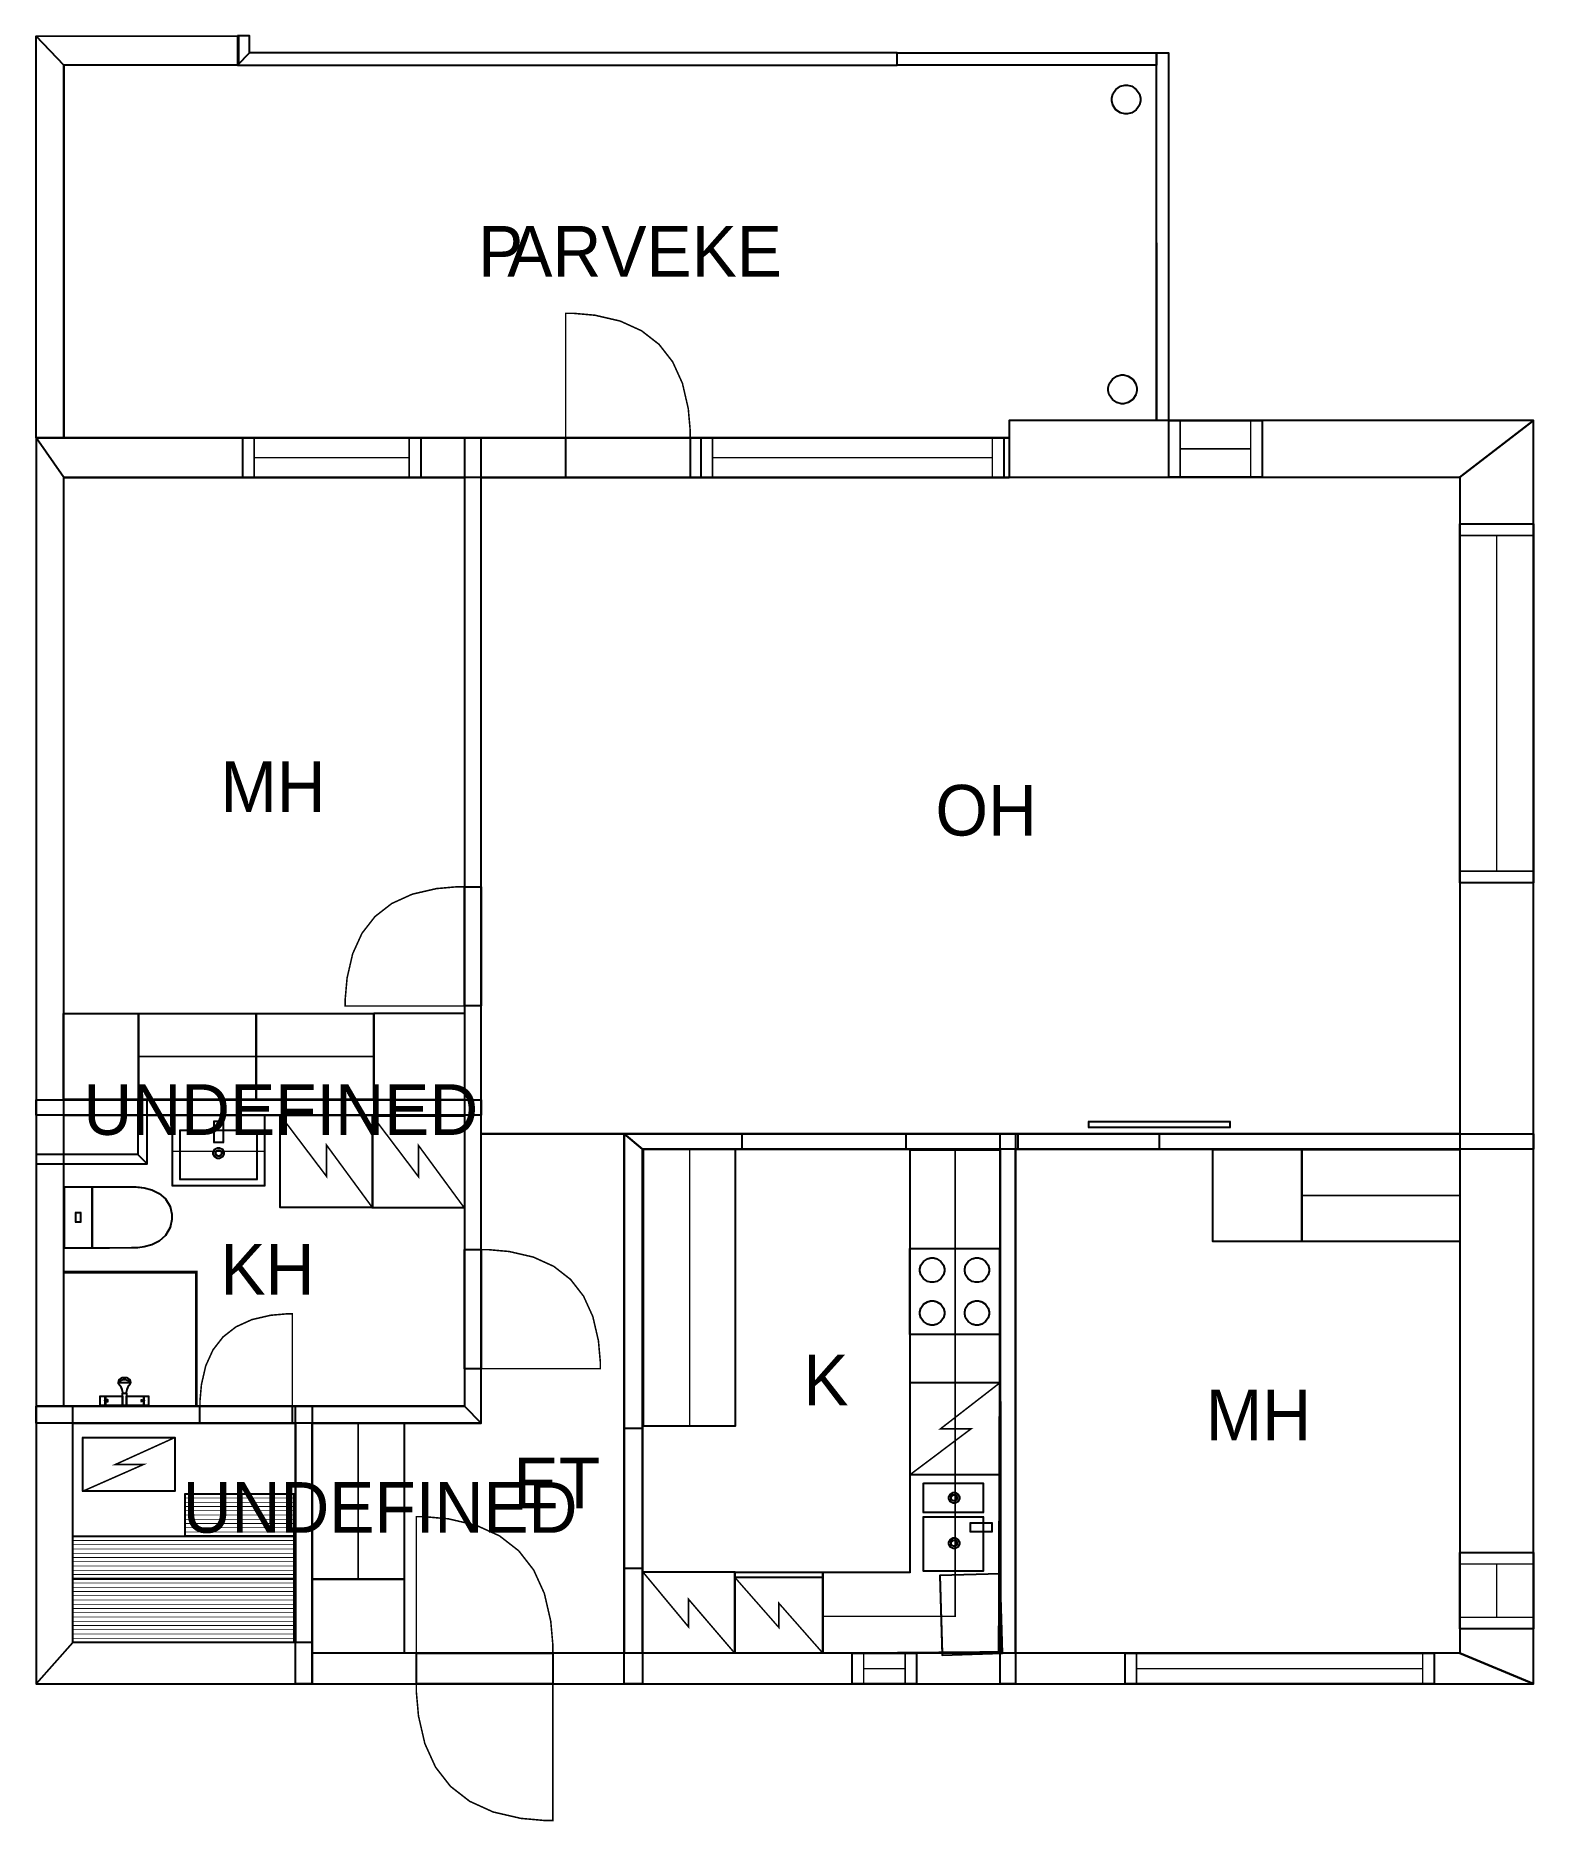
# Model space of a CAD drawing. Extents: x 1.1 to 11.2, y 0 to 12.1.
import ezdxf

# ---------------------------------------------------------------- set-up
doc = ezdxf.new("R2010")
doc.units = 0
doc.layers.get('0').update_dxf_attribs({"linetype": 'CONTINUOUS'})

msp = doc.modelspace()

# ---------------------------------------------------------------- linework, layer by layer
at = {"color": 0}
for points, const_width in [([(1.06624, 12.1225), (2.44114, 12.124), (2.44135, 11.9261), (1.25374, 11.9248), (1.06624, 12.1225)], 0.00208), ([(1.06624, 9.39529), (1.06624, 12.1225), (1.25374, 11.9248), (1.25374, 9.39529), (1.06624, 9.39529)], 0.00208), ([(2.43343, 12.1241), (2.43343, 11.9254), (2.51676, 12.0087), (2.51676, 12.1241), (2.43343, 12.1241)], 0.00208), ([(2.43343, 11.9254), (6.91461, 11.9254), (6.91461, 12.0087), (2.51676, 12.0087), (2.43343, 11.9254)], 0.00208), ([(6.91461, 12.0087), (8.67404, 12.0087), (8.67404, 11.9254), (6.91461, 11.9254), (6.91461, 12.0087)], 0.00208), ([(8.67404, 12.0087), (8.75738, 12.0087), (8.75738, 9.51281), (8.67404, 9.51281), (8.67404, 12.0087)], 0.00208), ([(1.25374, 9.39529), (1.25374, 11.927), (8.67344, 11.9254), (8.67404, 9.51406), (7.67378, 9.51281), (7.67378, 9.39529), (1.25374, 9.39529)], 0.00208), ([(5.50836, 9.39529), (5.50836, 9.44482), (5.49511, 9.59343), (5.45551, 9.76514), (5.38943, 9.91043), (5.29699, 10.0293), (5.17811, 10.1218), (5.03282, 10.1878), (4.86111, 10.2274), (4.71251, 10.2406), (4.66303, 10.2406), (4.66303, 9.39529), (5.50836, 9.39529)], 0.01042), ([(11.2351, 9.51281), (7.67378, 9.51281), (7.67378, 9.12739), (10.7351, 9.12739), (11.2351, 9.51281)], 0.00208), ([(8.7576, 9.51281), (9.3929, 9.51281), (9.3929, 9.12739), (8.7576, 9.12739), (8.7576, 9.51281)], 0.01042), ([(8.7576, 9.51281), (9.3929, 9.51281), (9.3929, 9.12739), (8.7576, 9.12739), (8.7576, 9.51281)], 0.01042), ([(11.2351, 0.93424), (11.2351, 9.51281), (10.7351, 9.12739), (10.7351, 1.14258), (11.2351, 0.93424)], 0.00208), ([(1.06624, 9.39529), (7.67378, 9.39529), (7.67378, 9.12446), (1.25374, 9.12446), (1.06624, 9.39529)], 0.00208), ([(1.06624, 9.39529), (1.06624, 2.82053), (1.25374, 2.82053), (1.25374, 9.12446), (1.06624, 9.39529)], 0.00208), ([(2.46967, 9.39529), (3.67844, 9.39529), (3.67844, 9.12446), (2.46967, 9.12446), (2.46967, 9.39529)], 0.01042), ([(2.46967, 9.39529), (3.67844, 9.39529), (3.67844, 9.12446), (2.46967, 9.12446), (2.46967, 9.39529)], 0.01042), ([(4.08946, 2.70594), (4.08946, 9.39529), (3.97488, 9.39529), (3.97488, 2.82053), (4.08946, 2.70594)], 0.00208), ([(4.66303, 9.39529), (5.50836, 9.39529), (5.50836, 9.12446), (4.66303, 9.12446), (4.66303, 9.39529)], 0.01042), ([(4.66303, 9.39529), (5.50836, 9.39529), (5.50836, 9.12446), (4.66303, 9.12446), (4.66303, 9.39529)], 0.01042), ([(5.58231, 9.39529), (7.63769, 9.39529), (7.63769, 9.12446), (5.58231, 9.12446), (5.58231, 9.39529)], 0.01042), ([(5.58231, 9.39529), (7.63769, 9.39529), (7.63769, 9.12446), (5.58231, 9.12446), (5.58231, 9.39529)], 0.01042), ([(10.7351, 8.81054), (11.2351, 8.81054), (11.2351, 6.37418), (10.7351, 6.37418), (10.7351, 8.81054)], 0.01042), ([(10.7351, 8.81054), (11.2351, 8.81054), (11.2351, 6.37418), (10.7351, 6.37418), (10.7351, 8.81054)], 0.01042), ([(3.97488, 6.347), (3.92746, 6.347), (3.78521, 6.33436), (3.62082, 6.29644), (3.48172, 6.23324), (3.36794, 6.14469), (3.2794, 6.03087), (3.21619, 5.89176), (3.17828, 5.72738), (3.16564, 5.58513), (3.16564, 5.53771), (3.97488, 5.53771), (3.97488, 6.347)], 0.01042), ([(3.97488, 6.347), (4.08946, 6.347), (4.08946, 5.53771), (3.97488, 5.53771), (3.97488, 6.347)], 0.01042), ([(3.97488, 6.347), (4.08946, 6.347), (4.08946, 5.53771), (3.97488, 5.53771), (3.97488, 6.347)], 0.01042), ([(1.2532, 5.48714), (1.76118, 5.48714), (1.76118, 4.90201), (1.2532, 4.90201), (1.2532, 5.48714)], 0.01042), ([(1.76118, 5.4866), (2.56017, 5.4866), (2.56017, 4.90283), (1.76118, 4.90283), (1.76118, 5.4866)], 0.01042), ([(2.56011, 5.4866), (3.35906, 5.4866), (3.35906, 4.90283), (2.56011, 4.90283), (2.56011, 5.4866)], 0.01042), ([(3.3591, 5.48768), (3.97493, 5.48768), (3.97493, 4.90072), (3.3591, 4.90072), (3.3591, 5.48768)], 0.01042), ([(1.06624, 4.89979), (4.08946, 4.89979), (4.08946, 4.79563), (1.06624, 4.79563), (1.06624, 4.89979)], 0.00208), ([(1.82042, 4.46636), (1.82042, 4.89979), (1.75792, 4.89979), (1.75792, 4.52886), (1.82042, 4.46636)], 0.00208), ([(1.99333, 4.79557), (2.61833, 4.79557), (2.61833, 4.31651), (1.99333, 4.31651), (1.99333, 4.79557)], 0.01042), ([(1.99333, 4.79557), (2.61833, 4.79557), (2.61833, 4.55089), (1.99333, 4.55089), (1.99333, 4.79557)], 0.01042), ([(2.27458, 4.75569), (2.33708, 4.75569), (2.33708, 4.60986), (2.27458, 4.60986), (2.27458, 4.75569)], 0.01042), ([(2.72493, 4.79525), (3.34993, 4.79525), (3.34993, 4.17025), (2.72493, 4.17025), (2.72493, 4.79525)], 0.01042), ([(3.34993, 4.79215), (3.97493, 4.79215), (3.97493, 4.16715), (3.34993, 4.16715), (3.34993, 4.79215)], 0.01042), ([(8.21457, 4.75304), (9.17313, 4.75304), (9.17313, 4.71137), (8.21457, 4.71137), (8.21457, 4.75304)], 0.01042), ([(2.04542, 4.69456), (2.56625, 4.69456), (2.56625, 4.35889), (2.04542, 4.35889), (2.04542, 4.69456)], 0.01042), ([(5.06044, 4.66971), (11.2351, 4.66971), (11.2351, 4.56554), (5.18544, 4.56554), (5.06044, 4.66971)], 0.00208), ([(5.06044, 0.93424), (5.06044, 4.66971), (5.18544, 4.56554), (5.18544, 0.93424), (5.06044, 0.93424)], 0.00208), ([(5.86231, 4.66971), (6.97228, 4.66971), (6.97228, 4.56554), (5.86231, 4.56554), (5.86231, 4.66971)], 0.01042), ([(7.6129, 4.66971), (7.71707, 4.66971), (7.71707, 0.93424), (7.6129, 0.93424), (7.6129, 4.66971)], 0.00208), ([(7.73529, 4.66971), (8.69385, 4.66971), (8.69385, 4.56554), (7.73529, 4.56554), (7.73529, 4.66971)], 0.01042), ([(1.06624, 4.46636), (1.82042, 4.46636), (1.75792, 4.52886), (1.06624, 4.52886), (1.06624, 4.46636)], 0.00208), ([(2.34229, 4.53851), (2.34229, 4.53212), (2.3316, 4.51275), (2.31222, 4.50206), (2.30583, 4.50206), (2.29937, 4.50206), (2.28, 4.51275), (2.26938, 4.53212), (2.26938, 4.53851), (2.26938, 4.54497), (2.28, 4.56435), (2.29937, 4.57497), (2.30583, 4.57497), (2.31222, 4.57497), (2.3316, 4.56435), (2.34229, 4.54497), (2.34229, 4.53851)], 0.00833), ([(2.32667, 4.53851), (2.32667, 4.53489), (2.32053, 4.52382), (2.30946, 4.51768), (2.30583, 4.51768), (2.30214, 4.51768), (2.29107, 4.52382), (2.285, 4.53489), (2.285, 4.53851), (2.285, 4.54221), (2.29107, 4.55328), (2.30214, 4.55935), (2.30583, 4.55935), (2.30946, 4.55935), (2.32053, 4.55328), (2.32667, 4.54221), (2.32667, 4.53851)], 0.00833), ([(5.18896, 4.56549), (5.18896, 2.68528), (5.81396, 2.68528), (5.81396, 4.56549), (5.18896, 4.56549)], 0.01042), ([(5.19254, 4.56549), (5.19254, 2.68528), (5.50504, 2.68528), (5.50504, 4.56549), (5.19254, 4.56549)], 0.01042), ([(6.4094, 1.69331), (7.00233, 1.69331), (7.00233, 4.56164), (7.61285, 4.56164), (7.61469, 1.14817), (6.4094, 1.14307), (6.4094, 1.69331)], 0.01042), ([(6.4094, 1.3935), (7.3074, 1.3935), (7.3074, 4.56082), (7.61285, 4.56082), (7.602, 1.15267), (6.4094, 1.14301), (6.4094, 1.39432), (6.4094, 1.3935)], 0.01042), ([(9.05821, 4.56337), (9.66124, 4.56337), (9.66124, 3.93837), (9.05821, 3.93837), (9.05821, 4.56337)], 0.01042), ([(9.66124, 4.56337), (10.7351, 4.56337), (10.7351, 3.93837), (9.66124, 3.93837), (9.66124, 4.56337)], 0.01042), ([(1.25895, 4.30985), (1.25895, 3.89328), (1.44624, 3.89328), (1.44624, 4.30985), (1.25895, 4.30985)], 0.01042), ([(1.71457, 4.30985), (1.71457, 4.30985), (1.72629, 4.30994), (1.75726, 4.30832), (1.80111, 4.30219), (1.85135, 4.28874), (1.90153, 4.26519), (1.94536, 4.22874), (1.97635, 4.1766), (1.98813, 4.12354), (1.98813, 4.10585), (1.98813, 4.08757), (1.97635, 4.03271), (1.94536, 3.97863), (1.90153, 3.94081), (1.85135, 3.91639), (1.80111, 3.9024), (1.75726, 3.896), (1.72629, 3.89426), (1.71457, 3.89432), (1.71457, 3.89432), (1.44624, 3.89328), (1.44624, 4.30985), (1.71457, 4.30985)], 0.01042), ([(1.33681, 4.13465), (1.33681, 4.06847), (1.36838, 4.06847), (1.36838, 4.13465), (1.33681, 4.13465)], 0.01042), ([(3.97488, 3.88303), (4.08946, 3.88303), (4.08946, 3.0746), (3.97488, 3.0746), (3.97488, 3.88303)], 0.01042), ([(3.97488, 3.88303), (4.08946, 3.88303), (4.08946, 3.0746), (3.97488, 3.0746), (3.97488, 3.88303)], 0.01042), ([(4.08946, 3.88303), (4.13683, 3.88303), (4.27892, 3.87044), (4.44308, 3.83251), (4.58203, 3.76937), (4.69569, 3.68093), (4.78407, 3.56728), (4.84722, 3.42839), (4.88514, 3.26417), (4.89779, 3.12207), (4.89779, 3.07471), (4.08946, 3.07471), (4.08946, 3.88303)], 0.01042), ([(6.99972, 3.89046), (6.99972, 3.30713), (7.60856, 3.30713), (7.60856, 3.89046), (6.99972, 3.89046)], 0.01042), ([(7.15175, 3.66129), (7.14361, 3.66129), (7.11925, 3.66786), (7.09278, 3.68571), (7.07493, 3.71218), (7.06842, 3.73654), (7.06842, 3.74463), (7.06842, 3.75276), (7.07493, 3.77707), (7.09278, 3.80354), (7.11925, 3.82146), (7.14361, 3.82796), (7.15175, 3.82796), (7.15983, 3.82796), (7.18414, 3.82146), (7.21067, 3.80354), (7.22851, 3.77707), (7.23508, 3.75276), (7.23508, 3.74463), (7.23508, 3.73654), (7.22851, 3.71218), (7.21067, 3.68571), (7.18414, 3.66786), (7.15983, 3.66129), (7.15175, 3.66129)], 0.01042), ([(7.45574, 3.66129), (7.4476, 3.66129), (7.42324, 3.66786), (7.39675, 3.68571), (7.3789, 3.71218), (7.3724, 3.73654), (7.3724, 3.74463), (7.3724, 3.75276), (7.3789, 3.77707), (7.39675, 3.80354), (7.42324, 3.82146), (7.4476, 3.82796), (7.45574, 3.82796), (7.46382, 3.82796), (7.48813, 3.82146), (7.51465, 3.80354), (7.5325, 3.77707), (7.53907, 3.75276), (7.53907, 3.74463), (7.53907, 3.73654), (7.5325, 3.71218), (7.51465, 3.68571), (7.48813, 3.66786), (7.46382, 3.66129), (7.45574, 3.66129)], 0.01042), ([(7.15175, 3.36963), (7.14361, 3.36963), (7.11925, 3.37619), (7.09278, 3.39404), (7.07493, 3.42051), (7.06842, 3.44488), (7.06842, 3.45296), (7.06842, 3.4611), (7.07493, 3.4854), (7.09278, 3.51187), (7.11925, 3.52979), (7.14361, 3.53629), (7.15175, 3.53629), (7.15983, 3.53629), (7.18414, 3.52979), (7.21067, 3.51187), (7.22851, 3.4854), (7.23508, 3.4611), (7.23508, 3.45296), (7.23508, 3.44488), (7.22851, 3.42051), (7.21067, 3.39404), (7.18414, 3.37619), (7.15983, 3.36963), (7.15175, 3.36963)], 0.01042), ([(7.45574, 3.36963), (7.4476, 3.36963), (7.42324, 3.37619), (7.39675, 3.39404), (7.3789, 3.42051), (7.3724, 3.44488), (7.3724, 3.45296), (7.3724, 3.4611), (7.3789, 3.4854), (7.39675, 3.51187), (7.42324, 3.52979), (7.4476, 3.53629), (7.45574, 3.53629), (7.46382, 3.53629), (7.48813, 3.52979), (7.51465, 3.51187), (7.5325, 3.4854), (7.53907, 3.4611), (7.53907, 3.45296), (7.53907, 3.44488), (7.5325, 3.42051), (7.51465, 3.39404), (7.48813, 3.37619), (7.46382, 3.36963), (7.45574, 3.36963)], 0.01042), ([(2.17947, 2.82053), (2.17947, 2.85726), (2.18924, 2.96744), (2.21858, 3.09472), (2.26758, 3.20242), (2.3361, 3.29053), (2.42421, 3.3591), (2.53196, 3.40804), (2.65924, 3.43744), (2.76942, 3.44721), (2.80615, 3.44721), (2.80615, 2.82053), (2.17947, 2.82053)], 0.01042), ([(1.68067, 2.82568), (1.65256, 2.82568), (1.65256, 2.90901), (1.65956, 2.90901), (1.67535, 2.90901), (1.68067, 2.90901), (1.68067, 2.88818), (1.68067, 2.84131), (1.68067, 2.82568)], 0.01042), ([(7.00265, 2.98014), (7.00265, 2.35514), (7.6129, 2.35514), (7.6129, 2.98014), (7.00265, 2.98014)], 0.01042), ([(1.06624, 2.82053), (1.06624, 0.93424), (1.31624, 1.21549), (1.31624, 2.82053), (1.06624, 2.82053)], 0.00208), ([(1.06624, 2.82053), (3.97488, 2.82053), (4.08946, 2.70594), (1.06624, 2.70594), (1.06624, 2.82053)], 0.00208), ([(1.50151, 2.88921), (1.53689, 2.88921), (1.53689, 2.82568), (1.50151, 2.82568), (1.50151, 2.88921)], 0.01042), ([(1.53689, 2.85796), (1.5401, 2.85678), (1.54975, 2.85292), (1.55251, 2.85172), (1.55251, 2.85172), (1.55251, 2.85319), (1.55251, 2.85747), (1.55251, 2.86176), (1.55251, 2.86317), (1.55251, 2.86317), (1.55013, 2.86253), (1.54015, 2.85915), (1.53689, 2.85796)], 0.01042), ([(1.53586, 2.88921), (1.65256, 2.88921), (1.65256, 2.82568), (1.53586, 2.82568), (1.53586, 2.88921)], 0.01042), ([(1.68067, 2.88921), (1.79731, 2.88921), (1.79731, 2.82568), (1.68067, 2.82568), (1.68067, 2.88921)], 0.01042), ([(1.79731, 2.85796), (1.79406, 2.85678), (1.7844, 2.85292), (1.78168, 2.85172), (1.78168, 2.85172), (1.78168, 2.85319), (1.78168, 2.85747), (1.78168, 2.86176), (1.78168, 2.86317), (1.78168, 2.86317), (1.78401, 2.86253), (1.794, 2.85915), (1.79731, 2.85796)], 0.01042), ([(1.79731, 2.88921), (1.83068, 2.88921), (1.83068, 2.82568), (1.79731, 2.82568), (1.79731, 2.88921)], 0.01042), ([(2.17947, 2.82053), (2.80615, 2.82053), (2.80615, 2.70594), (2.17947, 2.70594), (2.17947, 2.82053)], 0.01042), ([(2.17947, 2.82053), (2.80615, 2.82053), (2.80615, 2.70594), (2.17947, 2.70594), (2.17947, 2.82053)], 0.01042), ([(2.82688, 2.82053), (2.94146, 2.82053), (2.94146, 0.93424), (2.82688, 0.93424), (2.82688, 2.82053)], 0.00208), ([(2.9414, 2.70458), (2.9414, 1.64665), (3.5664, 1.64665), (3.5664, 2.70458), (2.9414, 2.70458)], 0.01042), ([(5.06044, 2.67063), (5.18544, 2.67063), (5.18544, 1.71843), (5.06044, 1.71843), (5.06044, 2.67063)], 0.01042), ([(1.38276, 2.60693), (2.00776, 2.60693), (2.00776, 2.24235), (1.38276, 2.24235), (1.38276, 2.60693)], 0.01042), ([(2.07856, 2.22569), (2.81646, 2.22569), (2.81646, 1.93701), (2.07856, 1.93701), (2.07856, 2.22569)], 0.01042), ([(7.09299, 2.2966), (7.09299, 2.0981), (7.49886, 2.0981), (7.49886, 2.2966), (7.09299, 2.2966)], 0.01042), ([(7.30067, 2.16086), (7.29422, 2.16086), (7.27485, 2.17156), (7.26421, 2.19092), (7.26421, 2.19732), (7.26421, 2.20378), (7.27485, 2.22314), (7.29422, 2.23378), (7.30067, 2.23378), (7.30707, 2.23378), (7.32644, 2.22314), (7.33713, 2.20378), (7.33713, 2.19732), (7.33713, 2.19092), (7.32644, 2.17156), (7.30707, 2.16086), (7.30067, 2.16086)], 0.00833), ([(7.30067, 2.17649), (7.29699, 2.17649), (7.28592, 2.18261), (7.27983, 2.19368), (7.27983, 2.19732), (7.27983, 2.20101), (7.28592, 2.21208), (7.29699, 2.21815), (7.30067, 2.21815), (7.30431, 2.21815), (7.31537, 2.21208), (7.3215, 2.20101), (7.3215, 2.19732), (7.3215, 2.19368), (7.31537, 2.18261), (7.30431, 2.17649), (7.30067, 2.17649)], 0.00833), ([(4.57596, 1.14258), (4.57596, 1.19694), (4.56142, 1.35997), (4.51796, 1.54829), (4.44553, 1.70768), (4.34407, 1.83811), (4.21371, 1.93951), (4.05431, 2.01193), (3.86594, 2.05539), (3.70296, 2.06988), (3.64865, 2.06988), (3.64865, 1.14258), (4.57596, 1.14258)], 0.01042), ([(7.09218, 2.06831), (7.09218, 1.70111), (7.49778, 1.70111), (7.49778, 2.06831), (7.09218, 2.06831)], 0.01042), ([(1.31624, 1.93707), (2.81646, 1.93707), (2.81646, 1.64844), (1.31624, 1.64844), (1.31624, 1.93707)], 0.01042), ([(7.41069, 2.0286), (7.41069, 1.9661), (7.55653, 1.9661), (7.55653, 2.0286), (7.41069, 2.0286)], 0.01042), ([(7.30067, 1.85319), (7.29422, 1.85319), (7.27485, 1.86388), (7.26421, 1.88325), (7.26421, 1.88965), (7.26421, 1.89611), (7.27485, 1.91547), (7.29422, 1.92611), (7.30067, 1.92611), (7.30707, 1.92611), (7.32644, 1.91547), (7.33713, 1.89611), (7.33713, 1.88965), (7.33713, 1.88325), (7.32644, 1.86388), (7.30707, 1.85319), (7.30067, 1.85319)], 0.00833), ([(7.30067, 1.86882), (7.29699, 1.86882), (7.28592, 1.87494), (7.27983, 1.88601), (7.27983, 1.88965), (7.27983, 1.89333), (7.28592, 1.9044), (7.29699, 1.91049), (7.30067, 1.91049), (7.30431, 1.91049), (7.31537, 1.9044), (7.3215, 1.89333), (7.3215, 1.88965), (7.3215, 1.88601), (7.31537, 1.87494), (7.30431, 1.86882), (7.30067, 1.86882)], 0.00833), ([(10.7351, 1.82721), (11.2351, 1.82721), (11.2351, 1.30821), (10.7351, 1.30821), (10.7351, 1.82721)], 0.01042), ([(10.7351, 1.82721), (11.2351, 1.82721), (11.2351, 1.30821), (10.7351, 1.30821), (10.7351, 1.82721)], 0.01042), ([(5.18539, 1.69515), (5.81039, 1.69515), (5.81039, 1.14345), (5.18539, 1.14345), (5.18539, 1.69515)], 0.01042), ([(5.81039, 1.69288), (6.4094, 1.69288), (6.4094, 1.14301), (5.81039, 1.14301), (5.81039, 1.69288)], 0.00998), ([(5.81039, 1.69288), (6.4094, 1.69288), (6.4094, 1.65619), (5.81039, 1.65619), (5.81039, 1.69288)], 0.00998), ([(1.31624, 1.64844), (2.81646, 1.64844), (2.81646, 1.21555), (1.31624, 1.21555), (1.31624, 1.64844)], 0.01042), ([(2.9414, 1.64665), (2.9414, 1.14263), (3.5664, 1.14263), (3.5664, 1.64665), (2.9414, 1.64665)], 0.01042), ([(7.62842, 1.14258), (7.6129, 1.68158), (7.20324, 1.66971), (7.21875, 1.13075), (7.62842, 1.14258)], 0.00208), ([(1.06624, 0.93424), (2.94146, 0.93424), (2.94146, 1.21549), (1.31624, 1.21549), (1.06624, 0.93424)], 0.00208), ([(2.94146, 0.93424), (11.2351, 0.93424), (10.7351, 1.14258), (2.94146, 1.14258), (2.94146, 0.93424)], 0.00208), ([(3.64865, 1.14258), (4.57596, 1.14258), (4.57596, 0.93424), (3.64865, 0.93424), (3.64865, 1.14258)], 0.01042), ([(3.64865, 1.14258), (4.57596, 1.14258), (4.57596, 0.93424), (3.64865, 0.93424), (3.64865, 1.14258)], 0.01042), ([(6.60846, 1.14258), (7.04563, 1.14258), (7.04563, 0.93424), (6.60846, 0.93424), (6.60846, 1.14258)], 0.01042), ([(6.60846, 1.14258), (7.04563, 1.14258), (7.04563, 0.93424), (6.60846, 0.93424), (6.60846, 1.14258)], 0.01042), ([(8.46149, 1.14258), (10.5603, 1.14258), (10.5603, 0.93424), (8.46149, 0.93424), (8.46149, 1.14258)], 0.01042), ([(8.46149, 1.14258), (10.5603, 1.14258), (10.5603, 0.93424), (8.46149, 0.93424), (8.46149, 1.14258)], 0.01042), ([(3.64865, 0.93424), (3.64865, 0.87994), (3.66314, 0.71696), (3.7066, 0.52859), (3.77903, 0.36925), (3.88043, 0.23882), (4.01085, 0.13742), (4.17025, 0.065), (4.35856, 0.02154), (4.5216, 0.007), (4.57596, 0.007), (4.57596, 0.93424), (3.64865, 0.93424)], 0.01042)]:
    msp.add_lwpolyline(points, close=True, dxfattribs=dict(at, const_width=const_width))
for points in [[(1.06624, 12.1225), (2.44114, 12.124), (2.44135, 11.9261), (1.25374, 11.9248), (1.06624, 12.1225)], [(1.06624, 9.39529), (1.06624, 12.1225), (1.25374, 11.9248), (1.25374, 9.39529), (1.06624, 9.39529)], [(6.91461, 12.0087), (8.67404, 12.0087), (8.67404, 11.9254), (6.91461, 11.9254), (6.91461, 12.0087)], [(8.56597, 11.6918), (8.56597, 11.6823), (8.55826, 11.6538), (8.53733, 11.6228), (8.50629, 11.6018), (8.47781, 11.5941), (8.46832, 11.5941), (8.45876, 11.5941), (8.43028, 11.6018), (8.39925, 11.6228), (8.37831, 11.6538), (8.37067, 11.6823), (8.37067, 11.6918), (8.37067, 11.7013), (8.37831, 11.7299), (8.39925, 11.7609), (8.43028, 11.7818), (8.45876, 11.7895), (8.46832, 11.7895), (8.47781, 11.7895), (8.50629, 11.7818), (8.53733, 11.7609), (8.55826, 11.7299), (8.56597, 11.7013), (8.56597, 11.6918)], [(8.54189, 9.72407), (8.54189, 9.71457), (8.53418, 9.68608), (8.51324, 9.65506), (8.48221, 9.63411), (8.45367, 9.62642), (8.44417, 9.62642), (8.43463, 9.62642), (8.40614, 9.63411), (8.37511, 9.65506), (8.35417, 9.68608), (8.34651, 9.71457), (8.34651, 9.72407), (8.34651, 9.73361), (8.35417, 9.7621), (8.37511, 9.79312), (8.40614, 9.81407), (8.43463, 9.82172), (8.44417, 9.82172), (8.45367, 9.82172), (8.48221, 9.81407), (8.51324, 9.79312), (8.53418, 9.7621), (8.54189, 9.73361), (8.54189, 9.72407)], [(11.2351, 9.51281), (7.67378, 9.51281), (7.67378, 9.12739), (10.7351, 9.12739), (11.2351, 9.51281)], [(11.2351, 0.93424), (11.2351, 9.51281), (10.7351, 9.12739), (10.7351, 1.14258), (11.2351, 0.93424)], [(1.06624, 9.39529), (1.06624, 2.82053), (1.25374, 2.82053), (1.25374, 9.12446), (1.06624, 9.39529)], [(1.06624, 9.39529), (7.67378, 9.39529), (7.67378, 9.12446), (1.25374, 9.12446), (1.06624, 9.39529)], [(4.08946, 2.70594), (4.08946, 9.39529), (3.97488, 9.39529), (3.97488, 2.82053), (4.08946, 2.70594)], [(1.06624, 4.89979), (4.08946, 4.89979), (4.08946, 4.79563), (1.06624, 4.79563), (1.06624, 4.89979)], [(1.82042, 4.46636), (1.82042, 4.89979), (1.75792, 4.89979), (1.75792, 4.52886), (1.82042, 4.46636)], [(5.06044, 0.93424), (5.06044, 4.66971), (5.18544, 4.56554), (5.18544, 0.93424), (5.06044, 0.93424)], [(5.06044, 4.66971), (11.2351, 4.66971), (11.2351, 4.56554), (5.18544, 4.56554), (5.06044, 4.66971)], [(7.6129, 4.66971), (7.71707, 4.66971), (7.71707, 0.93424), (7.6129, 0.93424), (7.6129, 4.66971)], [(1.06624, 4.46636), (1.82042, 4.46636), (1.75792, 4.52886), (1.06624, 4.52886), (1.06624, 4.46636)], [(1.06624, 2.82053), (1.06624, 0.93424), (1.31624, 1.21549), (1.31624, 2.82053), (1.06624, 2.82053)], [(1.06624, 2.82053), (3.97488, 2.82053), (4.08946, 2.70594), (1.06624, 2.70594), (1.06624, 2.82053)], [(2.82688, 2.82053), (2.94146, 2.82053), (2.94146, 0.93424), (2.82688, 0.93424), (2.82688, 2.82053)], [(7.62842, 1.14258), (7.6129, 1.68158), (7.20324, 1.66971), (7.21875, 1.13075), (7.62842, 1.14258)], [(1.06624, 0.93424), (2.94146, 0.93424), (2.94146, 1.21549), (1.31624, 1.21549), (1.06624, 0.93424)], [(2.94146, 0.93424), (11.2351, 0.93424), (10.7351, 1.14258), (2.94146, 1.14258), (2.94146, 0.93424)]]:
    msp.add_lwpolyline(points, close=True, dxfattribs=at)
at = {"color": 7}
for points in [[(2.43343, 12.1241), (2.43343, 11.9254), (2.51676, 12.0087), (2.51676, 12.1241), (2.43343, 12.1241)], [(2.43343, 11.9254), (6.91461, 11.9254), (6.91461, 12.0087), (2.51676, 12.0087), (2.43343, 11.9254)], [(8.67404, 12.0087), (8.75738, 12.0087), (8.75738, 9.51281), (8.67404, 9.51281), (8.67404, 12.0087)], [(1.25374, 9.39529), (1.25374, 11.927), (8.67344, 11.9254), (8.67404, 9.51406), (7.67378, 9.51281), (7.67378, 9.39529), (1.25374, 9.39529)], [(8.7576, 9.51281), (9.3929, 9.51281), (9.3929, 9.12739), (8.7576, 9.12739), (8.7576, 9.51281)], [(8.7576, 9.51281), (9.3929, 9.51281), (9.3929, 9.12739), (8.7576, 9.12739), (8.7576, 9.51281)], [(2.46967, 9.39529), (3.67844, 9.39529), (3.67844, 9.12446), (2.46967, 9.12446), (2.46967, 9.39529)], [(2.46967, 9.39529), (3.67844, 9.39529), (3.67844, 9.12446), (2.46967, 9.12446), (2.46967, 9.39529)], [(4.66303, 9.39529), (5.50836, 9.39529), (5.50836, 9.12446), (4.66303, 9.12446), (4.66303, 9.39529)], [(4.66303, 9.39529), (5.50836, 9.39529), (5.50836, 9.12446), (4.66303, 9.12446), (4.66303, 9.39529)], [(5.58231, 9.39529), (7.63769, 9.39529), (7.63769, 9.12446), (5.58231, 9.12446), (5.58231, 9.39529)], [(5.58231, 9.39529), (7.63769, 9.39529), (7.63769, 9.12446), (5.58231, 9.12446), (5.58231, 9.39529)], [(1.25374, 9.12446), (3.97488, 9.12446), (3.97488, 4.89979), (1.25374, 4.89979), (1.25374, 9.12446)], [(10.7351, 4.66971), (4.08946, 4.66971), (4.08946, 9.12446), (7.67378, 9.12446), (7.67378, 9.12739), (10.7351, 9.12739), (10.7351, 4.66971)], [(10.7351, 8.81054), (11.2351, 8.81054), (11.2351, 6.37418), (10.7351, 6.37418), (10.7351, 8.81054)], [(10.7351, 8.81054), (11.2351, 8.81054), (11.2351, 6.37418), (10.7351, 6.37418), (10.7351, 8.81054)], [(3.97488, 6.347), (4.08946, 6.347), (4.08946, 5.53771), (3.97488, 5.53771), (3.97488, 6.347)], [(3.97488, 6.347), (4.08946, 6.347), (4.08946, 5.53771), (3.97488, 5.53771), (3.97488, 6.347)], [(1.2532, 5.48714), (1.76118, 5.48714), (1.76118, 4.90201), (1.2532, 4.90201), (1.2532, 5.48714)], [(1.76118, 5.4866), (2.56017, 5.4866), (2.56017, 4.90283), (1.76118, 4.90283), (1.76118, 5.4866)], [(2.56011, 5.4866), (3.35906, 5.4866), (3.35906, 4.90283), (2.56011, 4.90283), (2.56011, 5.4866)], [(3.3591, 5.48768), (3.97493, 5.48768), (3.97493, 4.90072), (3.3591, 4.90072), (3.3591, 5.48768)], [(3.97488, 2.82053), (1.25374, 2.82053), (1.25374, 4.46636), (1.82042, 4.46636), (1.82042, 4.79563), (3.97488, 4.79563), (3.97488, 2.82053)], [(1.25374, 4.79563), (1.75792, 4.79563), (1.75792, 4.52886), (1.25374, 4.52886), (1.25374, 4.79563)], [(1.99333, 4.79557), (2.61833, 4.79557), (2.61833, 4.31651), (1.99333, 4.31651), (1.99333, 4.79557)], [(2.27458, 4.75569), (2.33708, 4.75569), (2.33708, 4.60986), (2.27458, 4.60986), (2.27458, 4.75569)], [(2.72493, 4.79525), (3.34993, 4.79525), (3.34993, 4.17025), (2.72493, 4.17025), (2.72493, 4.79525)], [(3.34993, 4.79215), (3.97493, 4.79215), (3.97493, 4.16715), (3.34993, 4.16715), (3.34993, 4.79215)], [(8.21457, 4.75304), (9.17313, 4.75304), (9.17313, 4.71137), (8.21457, 4.71137), (8.21457, 4.75304)], [(2.04542, 4.69456), (2.56625, 4.69456), (2.56625, 4.35889), (2.04542, 4.35889), (2.04542, 4.69456)], [(5.06044, 1.14258), (2.94146, 1.14258), (2.94146, 2.70594), (4.08946, 2.70594), (4.08946, 4.66971), (5.06044, 4.66971), (5.06044, 1.14258)], [(5.86231, 4.66971), (6.97228, 4.66971), (6.97228, 4.56554), (5.86231, 4.56554), (5.86231, 4.66971)], [(5.86231, 4.66971), (6.97228, 4.66971), (6.97228, 4.56554), (5.86231, 4.56554), (5.86231, 4.66971)], [(7.73529, 4.66971), (8.69385, 4.66971), (8.69385, 4.56554), (7.73529, 4.56554), (7.73529, 4.66971)], [(7.73529, 4.66971), (8.69385, 4.66971), (8.69385, 4.56554), (7.73529, 4.56554), (7.73529, 4.66971)], [(2.34229, 4.53851), (2.34229, 4.53212), (2.3316, 4.51275), (2.31222, 4.50206), (2.30583, 4.50206), (2.29937, 4.50206), (2.28, 4.51275), (2.26938, 4.53212), (2.26938, 4.53851), (2.26938, 4.54497), (2.28, 4.56435), (2.29937, 4.57497), (2.30583, 4.57497), (2.31222, 4.57497), (2.3316, 4.56435), (2.34229, 4.54497), (2.34229, 4.53851)], [(2.32667, 4.53851), (2.32667, 4.53489), (2.32053, 4.52382), (2.30946, 4.51768), (2.30583, 4.51768), (2.30214, 4.51768), (2.29107, 4.52382), (2.285, 4.53489), (2.285, 4.53851), (2.285, 4.54221), (2.29107, 4.55328), (2.30214, 4.55935), (2.30583, 4.55935), (2.30946, 4.55935), (2.32053, 4.55328), (2.32667, 4.54221), (2.32667, 4.53851)], [(7.6129, 1.68158), (7.20324, 1.66971), (7.21875, 1.14258), (5.18544, 1.14258), (5.18544, 4.56554), (7.6129, 4.56554), (7.6129, 1.68158)], [(5.18896, 4.56549), (5.81396, 4.56549), (5.81396, 2.68528), (5.18896, 2.68528), (5.18896, 4.56549)], [(6.4094, 1.69331), (7.00233, 1.69331), (7.00233, 4.56164), (7.61285, 4.56164), (7.61469, 1.14817), (6.4094, 1.14307), (6.4094, 1.69331)], [(7.71707, 4.56554), (10.7351, 4.56554), (10.7351, 1.14258), (7.71707, 1.14258), (7.71707, 4.56554)], [(9.05821, 4.56337), (9.66124, 4.56337), (9.66124, 3.93837), (9.05821, 3.93837), (9.05821, 4.56337)], [(9.66124, 4.56337), (10.7351, 4.56337), (10.7351, 3.93837), (9.66124, 3.93837), (9.66124, 4.56337)], [(1.25895, 4.30985), (1.44624, 4.30985), (1.44624, 3.89328), (1.25895, 3.89328), (1.25895, 4.30985)], [(1.71457, 4.30985), (1.71457, 4.30985), (1.72629, 4.30994), (1.75726, 4.30832), (1.80111, 4.30219), (1.85135, 4.28874), (1.90153, 4.26519), (1.94536, 4.22874), (1.97635, 4.1766), (1.98813, 4.12354), (1.98813, 4.10585), (1.98813, 4.08757), (1.97635, 4.03271), (1.94536, 3.97863), (1.90153, 3.94081), (1.85135, 3.91639), (1.80111, 3.9024), (1.75726, 3.896), (1.72629, 3.89426), (1.71457, 3.89432), (1.71457, 3.89432), (1.44624, 3.89328), (1.44624, 4.30985), (1.71457, 4.30985)], [(1.33681, 4.13465), (1.36838, 4.13465), (1.36838, 4.06847), (1.33681, 4.06847), (1.33681, 4.13465)], [(3.97488, 3.88303), (4.08946, 3.88303), (4.08946, 3.0746), (3.97488, 3.0746), (3.97488, 3.88303)], [(3.97488, 3.88303), (4.08946, 3.88303), (4.08946, 3.0746), (3.97488, 3.0746), (3.97488, 3.88303)], [(6.99972, 3.89046), (7.60856, 3.89046), (7.60856, 3.30713), (6.99972, 3.30713), (6.99972, 3.89046)], [(7.15175, 3.66129), (7.14361, 3.66129), (7.11925, 3.66786), (7.09278, 3.68571), (7.07493, 3.71218), (7.06842, 3.73654), (7.06842, 3.74463), (7.06842, 3.75276), (7.07493, 3.77707), (7.09278, 3.80354), (7.11925, 3.82146), (7.14361, 3.82796), (7.15175, 3.82796), (7.15983, 3.82796), (7.18414, 3.82146), (7.21067, 3.80354), (7.22851, 3.77707), (7.23508, 3.75276), (7.23508, 3.74463), (7.23508, 3.73654), (7.22851, 3.71218), (7.21067, 3.68571), (7.18414, 3.66786), (7.15983, 3.66129), (7.15175, 3.66129)], [(7.45574, 3.66129), (7.4476, 3.66129), (7.42324, 3.66786), (7.39675, 3.68571), (7.3789, 3.71218), (7.3724, 3.73654), (7.3724, 3.74463), (7.3724, 3.75276), (7.3789, 3.77707), (7.39675, 3.80354), (7.42324, 3.82146), (7.4476, 3.82796), (7.45574, 3.82796), (7.46382, 3.82796), (7.48813, 3.82146), (7.51465, 3.80354), (7.5325, 3.77707), (7.53907, 3.75276), (7.53907, 3.74463), (7.53907, 3.73654), (7.5325, 3.71218), (7.51465, 3.68571), (7.48813, 3.66786), (7.46382, 3.66129), (7.45574, 3.66129)], [(7.15175, 3.36963), (7.14361, 3.36963), (7.11925, 3.37619), (7.09278, 3.39404), (7.07493, 3.42051), (7.06842, 3.44488), (7.06842, 3.45296), (7.06842, 3.4611), (7.07493, 3.4854), (7.09278, 3.51187), (7.11925, 3.52979), (7.14361, 3.53629), (7.15175, 3.53629), (7.15983, 3.53629), (7.18414, 3.52979), (7.21067, 3.51187), (7.22851, 3.4854), (7.23508, 3.4611), (7.23508, 3.45296), (7.23508, 3.44488), (7.22851, 3.42051), (7.21067, 3.39404), (7.18414, 3.37619), (7.15983, 3.36963), (7.15175, 3.36963)], [(7.45574, 3.36963), (7.4476, 3.36963), (7.42324, 3.37619), (7.39675, 3.39404), (7.3789, 3.42051), (7.3724, 3.44488), (7.3724, 3.45296), (7.3724, 3.4611), (7.3789, 3.4854), (7.39675, 3.51187), (7.42324, 3.52979), (7.4476, 3.53629), (7.45574, 3.53629), (7.46382, 3.53629), (7.48813, 3.52979), (7.51465, 3.51187), (7.5325, 3.4854), (7.53907, 3.4611), (7.53907, 3.45296), (7.53907, 3.44488), (7.5325, 3.42051), (7.51465, 3.39404), (7.48813, 3.37619), (7.46382, 3.36963), (7.45574, 3.36963)], [(1.68067, 2.90901), (1.68067, 2.91536), (1.68431, 2.93431), (1.69417, 2.95671), (1.69732, 2.9611), (1.69835, 2.96268), (1.7085, 2.97726), (1.70876, 2.97879), (1.70925, 2.98167), (1.70514, 2.99826), (1.68842, 3.01112), (1.68272, 3.01215), (1.68143, 3.01243), (1.66986, 3.01318), (1.66607, 3.01318), (1.6671, 3.01318), (1.66292, 3.01318), (1.65175, 3.01243), (1.65044, 3.01215), (1.64469, 3.01112), (1.62804, 2.99826), (1.62386, 2.98167), (1.6244, 2.97879), (1.62463, 2.97726), (1.63482, 2.96268), (1.63585, 2.9611), (1.63894, 2.95671), (1.64888, 2.93431), (1.65256, 2.91536), (1.65256, 2.90901)], [(1.70876, 2.97987), (1.7085, 2.98042), (1.69667, 2.99056), (1.6729, 2.99963), (1.66504, 2.99963), (1.65875, 2.9994), (1.63613, 2.99018), (1.62489, 2.98042), (1.6244, 2.97987)], [(7.00265, 2.98014), (7.6129, 2.98014), (7.6129, 2.35514), (7.00265, 2.35514), (7.00265, 2.98014)], [(1.50151, 2.88921), (1.53689, 2.88921), (1.53689, 2.82568), (1.50151, 2.82568), (1.50151, 2.88921)], [(1.53586, 2.88921), (1.65256, 2.88921), (1.65256, 2.82568), (1.53586, 2.82568), (1.53586, 2.88921)], [(1.53689, 2.85796), (1.5401, 2.85678), (1.54975, 2.85292), (1.55251, 2.85172), (1.55251, 2.85172), (1.55251, 2.85319), (1.55251, 2.85747), (1.55251, 2.86176), (1.55251, 2.86317), (1.55251, 2.86317), (1.55013, 2.86253), (1.54015, 2.85915), (1.53689, 2.85796)], [(1.68067, 2.82568), (1.65256, 2.82568), (1.65256, 2.90901), (1.65956, 2.90901), (1.67535, 2.90901), (1.68067, 2.90901), (1.68067, 2.88818), (1.68067, 2.84131), (1.68067, 2.82568)], [(1.68067, 2.88921), (1.79731, 2.88921), (1.79731, 2.82568), (1.68067, 2.82568), (1.68067, 2.88921)], [(1.79731, 2.85796), (1.79406, 2.85678), (1.7844, 2.85292), (1.78168, 2.85172), (1.78168, 2.85172), (1.78168, 2.85319), (1.78168, 2.85747), (1.78168, 2.86176), (1.78168, 2.86317), (1.78168, 2.86317), (1.78401, 2.86253), (1.794, 2.85915), (1.79731, 2.85796)], [(1.79731, 2.88921), (1.83068, 2.88921), (1.83068, 2.82568), (1.79731, 2.82568), (1.79731, 2.88921)], [(2.17947, 2.82053), (2.80615, 2.82053), (2.80615, 2.70594), (2.17947, 2.70594), (2.17947, 2.82053)], [(2.17947, 2.82053), (2.80615, 2.82053), (2.80615, 2.70594), (2.17947, 2.70594), (2.17947, 2.82053)], [(1.31624, 2.70594), (2.82688, 2.70594), (2.82688, 1.21549), (1.31624, 1.21549), (1.31624, 2.70594)], [(2.9414, 2.70458), (3.5664, 2.70458), (3.5664, 1.64665), (2.9414, 1.64665), (2.9414, 2.70458)], [(5.06044, 2.67063), (5.18544, 2.67063), (5.18544, 1.71843), (5.06044, 1.71843), (5.06044, 2.67063)], [(5.06044, 2.67063), (5.18544, 2.67063), (5.18544, 1.71843), (5.06044, 1.71843), (5.06044, 2.67063)], [(1.38276, 2.60693), (2.00776, 2.60693), (2.00776, 2.24235), (1.38276, 2.24235), (1.38276, 2.60693)], [(2.07856, 2.22569), (2.81646, 2.22569), (2.81646, 1.93701), (2.07856, 1.93701), (2.07856, 2.22569)], [(7.09299, 2.2966), (7.49886, 2.2966), (7.49886, 2.0981), (7.09299, 2.0981), (7.09299, 2.2966)], [(7.30067, 2.16086), (7.29422, 2.16086), (7.27485, 2.17156), (7.26421, 2.19092), (7.26421, 2.19732), (7.26421, 2.20378), (7.27485, 2.22314), (7.29422, 2.23378), (7.30067, 2.23378), (7.30707, 2.23378), (7.32644, 2.22314), (7.33713, 2.20378), (7.33713, 2.19732), (7.33713, 2.19092), (7.32644, 2.17156), (7.30707, 2.16086), (7.30067, 2.16086)], [(7.30067, 2.17649), (7.29699, 2.17649), (7.28592, 2.18261), (7.27983, 2.19368), (7.27983, 2.19732), (7.27983, 2.20101), (7.28592, 2.21208), (7.29699, 2.21815), (7.30067, 2.21815), (7.30431, 2.21815), (7.31537, 2.21208), (7.3215, 2.20101), (7.3215, 2.19732), (7.3215, 2.19368), (7.31537, 2.18261), (7.30431, 2.17649), (7.30067, 2.17649)], [(7.09218, 2.06831), (7.49778, 2.06831), (7.49778, 1.70111), (7.09218, 1.70111), (7.09218, 2.06831)], [(7.41069, 2.0286), (7.55653, 2.0286), (7.55653, 1.9661), (7.41069, 1.9661), (7.41069, 2.0286)], [(1.31624, 1.93707), (2.81646, 1.93707), (2.81646, 1.64844), (1.31624, 1.64844), (1.31624, 1.93707)], [(7.30067, 1.85319), (7.29422, 1.85319), (7.27485, 1.86388), (7.26421, 1.88325), (7.26421, 1.88965), (7.26421, 1.89611), (7.27485, 1.91547), (7.29422, 1.92611), (7.30067, 1.92611), (7.30707, 1.92611), (7.32644, 1.91547), (7.33713, 1.89611), (7.33713, 1.88965), (7.33713, 1.88325), (7.32644, 1.86388), (7.30707, 1.85319), (7.30067, 1.85319)], [(7.30067, 1.86882), (7.29699, 1.86882), (7.28592, 1.87494), (7.27983, 1.88601), (7.27983, 1.88965), (7.27983, 1.89333), (7.28592, 1.9044), (7.29699, 1.91049), (7.30067, 1.91049), (7.30431, 1.91049), (7.31537, 1.9044), (7.3215, 1.89333), (7.3215, 1.88965), (7.3215, 1.88601), (7.31537, 1.87494), (7.30431, 1.86882), (7.30067, 1.86882)], [(10.7351, 1.82721), (11.2351, 1.82721), (11.2351, 1.30821), (10.7351, 1.30821), (10.7351, 1.82721)], [(10.7351, 1.82721), (11.2351, 1.82721), (11.2351, 1.30821), (10.7351, 1.30821), (10.7351, 1.82721)], [(1.31624, 1.64844), (2.81646, 1.64844), (2.81646, 1.21555), (1.31624, 1.21555), (1.31624, 1.64844)], [(2.9414, 1.64665), (3.5664, 1.64665), (3.5664, 1.14263), (2.9414, 1.14263), (2.9414, 1.64665)], [(5.18539, 1.69515), (5.81039, 1.69515), (5.81039, 1.14345), (5.18539, 1.14345), (5.18539, 1.69515)], [(5.81039, 1.69288), (6.4094, 1.69288), (6.4094, 1.14301), (5.81039, 1.14301), (5.81039, 1.69288)], [(5.81039, 1.69288), (6.4094, 1.69288), (6.4094, 1.65619), (5.81039, 1.65619), (5.81039, 1.69288)], [(3.64865, 1.14258), (4.57596, 1.14258), (4.57596, 0.93424), (3.64865, 0.93424), (3.64865, 1.14258)], [(3.64865, 1.14258), (4.57596, 1.14258), (4.57596, 0.93424), (3.64865, 0.93424), (3.64865, 1.14258)], [(6.60846, 1.14258), (7.04563, 1.14258), (7.04563, 0.93424), (6.60846, 0.93424), (6.60846, 1.14258)], [(6.60846, 1.14258), (7.04563, 1.14258), (7.04563, 0.93424), (6.60846, 0.93424), (6.60846, 1.14258)], [(8.46149, 1.14258), (10.5603, 1.14258), (10.5603, 0.93424), (8.46149, 0.93424), (8.46149, 1.14258)], [(8.46149, 1.14258), (10.5603, 1.14258), (10.5603, 0.93424), (8.46149, 0.93424), (8.46149, 1.14258)]]:
    msp.add_lwpolyline(points, close=True, dxfattribs=at)
at = {"color": 0}
for points, const_width in [([(8.83567, 9.51281), (8.83567, 9.12739)], 0.01042), ([(9.31472, 9.51281), (9.31472, 9.12739)], 0.01042), ([(2.54775, 9.39529), (2.54775, 9.12446)], 0.01042), ([(3.60032, 9.39529), (3.60032, 9.12446)], 0.01042), ([(5.66038, 9.39529), (5.66038, 9.12446)], 0.01042), ([(7.55957, 9.39529), (7.55957, 9.12446)], 0.01042), ([(2.54775, 9.25988), (3.60032, 9.25988)], 0.01042), ([(5.66038, 9.25988), (7.55957, 9.25988)], 0.01042), ([(9.31472, 9.3201), (8.83567, 9.3201)], 0.01042), ([(11.2351, 8.73242), (10.7351, 8.73242)], 0.01042), ([(10.9851, 6.45231), (10.9851, 8.73242)], 0.01042), ([(11.2351, 6.45231), (10.7351, 6.45231)], 0.01042), ([(2.72493, 4.79525), (3.03847, 4.38064), (3.03847, 4.59315), (3.34885, 4.17025)], 0.01042), ([(3.34993, 4.79215), (3.66347, 4.37756), (3.66347, 4.59006), (3.97385, 4.16715)], 0.01042), ([(2.15474, 2.82047), (2.15474, 3.73014), (1.25369, 3.73014)], 0.01875), ([(1.68067, 2.90901), (1.68067, 2.91536), (1.68431, 2.93431), (1.69417, 2.95671), (1.69732, 2.9611), (1.69835, 2.96268), (1.7085, 2.97726), (1.70876, 2.97879), (1.70925, 2.98167), (1.70514, 2.99826), (1.68842, 3.01112), (1.68272, 3.01215), (1.68143, 3.01243), (1.66986, 3.01318), (1.66607, 3.01318), (1.6671, 3.01318), (1.66292, 3.01318), (1.65175, 3.01243), (1.65044, 3.01215), (1.64469, 3.01112), (1.62804, 2.99826), (1.62386, 2.98167), (1.6244, 2.97879), (1.62463, 2.97726), (1.63482, 2.96268), (1.63585, 2.9611), (1.63894, 2.95671), (1.64888, 2.93431), (1.65256, 2.91536), (1.65256, 2.90901)], 0.01042), ([(1.70876, 2.97987), (1.7085, 2.98042), (1.69667, 2.99056), (1.6729, 2.99963), (1.66504, 2.99963), (1.65875, 2.9994), (1.63613, 2.99018), (1.62489, 2.98042), (1.6244, 2.97987)], 0.01042), ([(7.6129, 2.98014), (7.20811, 2.66656), (7.41564, 2.66656), (7.00265, 2.35618)], 0.01042), ([(1.38276, 2.24235), (1.79633, 2.42464), (1.60568, 2.42464), (2.00776, 2.60693)], 0.01042), ([(5.81039, 1.14345), (5.49685, 1.50944), (5.49685, 1.32183), (5.18647, 1.69515)], 0.01042), ([(11.2351, 1.74908), (10.7351, 1.74908)], 0.01042), ([(10.9851, 1.38634), (10.9851, 1.74908)], 0.01042), ([(6.4094, 1.14301), (6.10992, 1.48301), (6.10992, 1.31803), (5.81039, 1.65896)], 0.00998), ([(11.2351, 1.38634), (10.7351, 1.38634)], 0.01042), ([(6.68653, 0.9343), (6.68653, 1.14263)], 0.01042), ([(6.9675, 0.9343), (6.9675, 1.14263)], 0.01042), ([(8.53956, 0.9343), (8.53956, 1.14263)], 0.01042), ([(10.4822, 0.9343), (10.4822, 1.14263)], 0.01042), ([(6.68653, 1.03847), (6.9675, 1.03847)], 0.01042), ([(8.53956, 1.03847), (10.4822, 1.03847)], 0.01042)]:
    msp.add_lwpolyline(points, dxfattribs=dict(at, const_width=const_width))
at = {"color": 7}
for points, const_width in [([(1.25374, 9.12446), (3.97488, 9.12446), (3.97488, 4.89979), (1.25374, 4.89979), (1.25374, 9.12446)], 0.00208), ([(10.7351, 4.66971), (4.08946, 4.66971), (4.08946, 9.12446), (7.67378, 9.12446), (7.67378, 9.12739), (10.7351, 9.12739), (10.7351, 4.66971)], 0.00208), ([(3.97488, 2.82053), (1.25374, 2.82053), (1.25374, 4.46636), (1.82042, 4.46636), (1.82042, 4.79563), (3.97488, 4.79563), (3.97488, 2.82053)], 0.00208), ([(1.25374, 4.79563), (1.75792, 4.79563), (1.75792, 4.52886), (1.25374, 4.52886), (1.25374, 4.79563)], 0.00208), ([(5.06044, 1.14258), (2.94146, 1.14258), (2.94146, 2.70594), (4.08946, 2.70594), (4.08946, 4.66971), (5.06044, 4.66971), (5.06044, 1.14258)], 0.00208), ([(5.86231, 4.66971), (6.97228, 4.66971), (6.97228, 4.56554), (5.86231, 4.56554), (5.86231, 4.66971)], 0.01042), ([(7.73529, 4.66971), (8.69385, 4.66971), (8.69385, 4.56554), (7.73529, 4.56554), (7.73529, 4.66971)], 0.01042), ([(7.6129, 1.68158), (7.20324, 1.66971), (7.21875, 1.14258), (5.18544, 1.14258), (5.18544, 4.56554), (7.6129, 4.56554), (7.6129, 1.68158)], 0.00208), ([(7.71707, 4.56554), (10.7351, 4.56554), (10.7351, 1.14258), (7.71707, 1.14258), (7.71707, 4.56554)], 0.00208), ([(1.31624, 2.70594), (2.82688, 2.70594), (2.82688, 1.21549), (1.31624, 1.21549), (1.31624, 2.70594)], 0.00208), ([(5.06044, 2.67063), (5.18544, 2.67063), (5.18544, 1.71843), (5.06044, 1.71843), (5.06044, 2.67063)], 0.01042)]:
    msp.add_lwpolyline(points, close=True, dxfattribs=dict(at, const_width=const_width))
at = {"color": 253}
for points, const_width in [([(2.56017, 5.19472), (1.76124, 5.19472)], 0.01042), ([(3.35906, 5.19472), (2.56017, 5.19472)], 0.01042), ([(9.66124, 4.25087), (10.7351, 4.25087)], 0.01042), ([(3.2539, 1.64665), (3.2539, 2.70454)], 0.01042), ([(2.81646, 2.19678), (2.0785, 2.19678)], 0.00521), ([(2.81646, 2.16792), (2.0785, 2.16792)], 0.00521), ([(2.81646, 2.13906), (2.0785, 2.13906)], 0.00521), ([(2.81646, 2.11019), (2.0785, 2.11019)], 0.00521), ([(2.81646, 2.08132), (2.0785, 2.08132)], 0.00521), ([(2.81646, 2.05246), (2.0785, 2.05246)], 0.00521), ([(2.81646, 2.0236), (2.0785, 2.0236)], 0.00521), ([(2.81646, 1.99474), (2.0785, 1.99474)], 0.00521), ([(2.81646, 1.96588), (2.0785, 1.96588)], 0.00521), ([(2.81646, 1.90815), (1.31624, 1.90815)], 0.00521), ([(2.81646, 1.87929), (1.31624, 1.87929)], 0.00521), ([(2.81646, 1.85042), (1.31624, 1.85042)], 0.00521), ([(2.81646, 1.82161), (1.31624, 1.82161)], 0.00521), ([(2.81646, 1.79275), (1.31624, 1.79275)], 0.00521), ([(2.81646, 1.76389), (1.31624, 1.76389)], 0.00521), ([(2.81646, 1.73503), (1.31624, 1.73503)], 0.00521), ([(2.81646, 1.70617), (1.31624, 1.70617)], 0.00521), ([(2.81646, 1.67731), (1.31624, 1.67731)], 0.00521), ([(2.81646, 1.61957), (1.31624, 1.61957)], 0.00521), ([(2.81646, 1.59071), (1.31624, 1.59071)], 0.00521), ([(2.81646, 1.56185), (1.31624, 1.56185)], 0.00521), ([(2.81646, 1.53299), (1.31624, 1.53299)], 0.00521), ([(2.81646, 1.50412), (1.31624, 1.50412)], 0.00521), ([(2.81646, 1.47526), (1.31624, 1.47526)], 0.00521), ([(2.81646, 1.4464), (1.31624, 1.4464)], 0.00521), ([(2.81646, 1.41754), (1.31624, 1.41754)], 0.00521), ([(2.81646, 1.38867), (1.31624, 1.38867)], 0.00521), ([(2.81646, 1.35981), (1.31624, 1.35981)], 0.00521), ([(2.81646, 1.33095), (1.31624, 1.33095)], 0.00521), ([(2.81646, 1.30208), (1.31624, 1.30208)], 0.00521), ([(2.81646, 1.27322), (1.31624, 1.27322)], 0.00521), ([(2.81646, 1.24436), (1.31624, 1.24436)], 0.00521)]:
    msp.add_lwpolyline(points, dxfattribs=dict(at, const_width=const_width))

# ---------------------------------------------------------------- texts
at = {"color": 0}
for s, p in [('P', (4.06733, 10.4892)), ('ARVEKE', (4.26633, 10.4892)), ('MH', (2.31781, 6.85418)), ('OH', (7.17353, 6.69467)), ('UNDEFINED', (1.38712, 4.66221)), ('KH', (2.31774, 3.57814)), ('K', (6.27629, 2.82604)), ('MH', (9.00957, 2.58825)), ('ET', (4.30893, 2.12581)), ('UNDEFINED', (2.06143, 1.96071))]:
    msp.add_text(s, height=0.34375, dxfattribs=at).set_placement(p)

doc.saveas('drawing.dxf')
